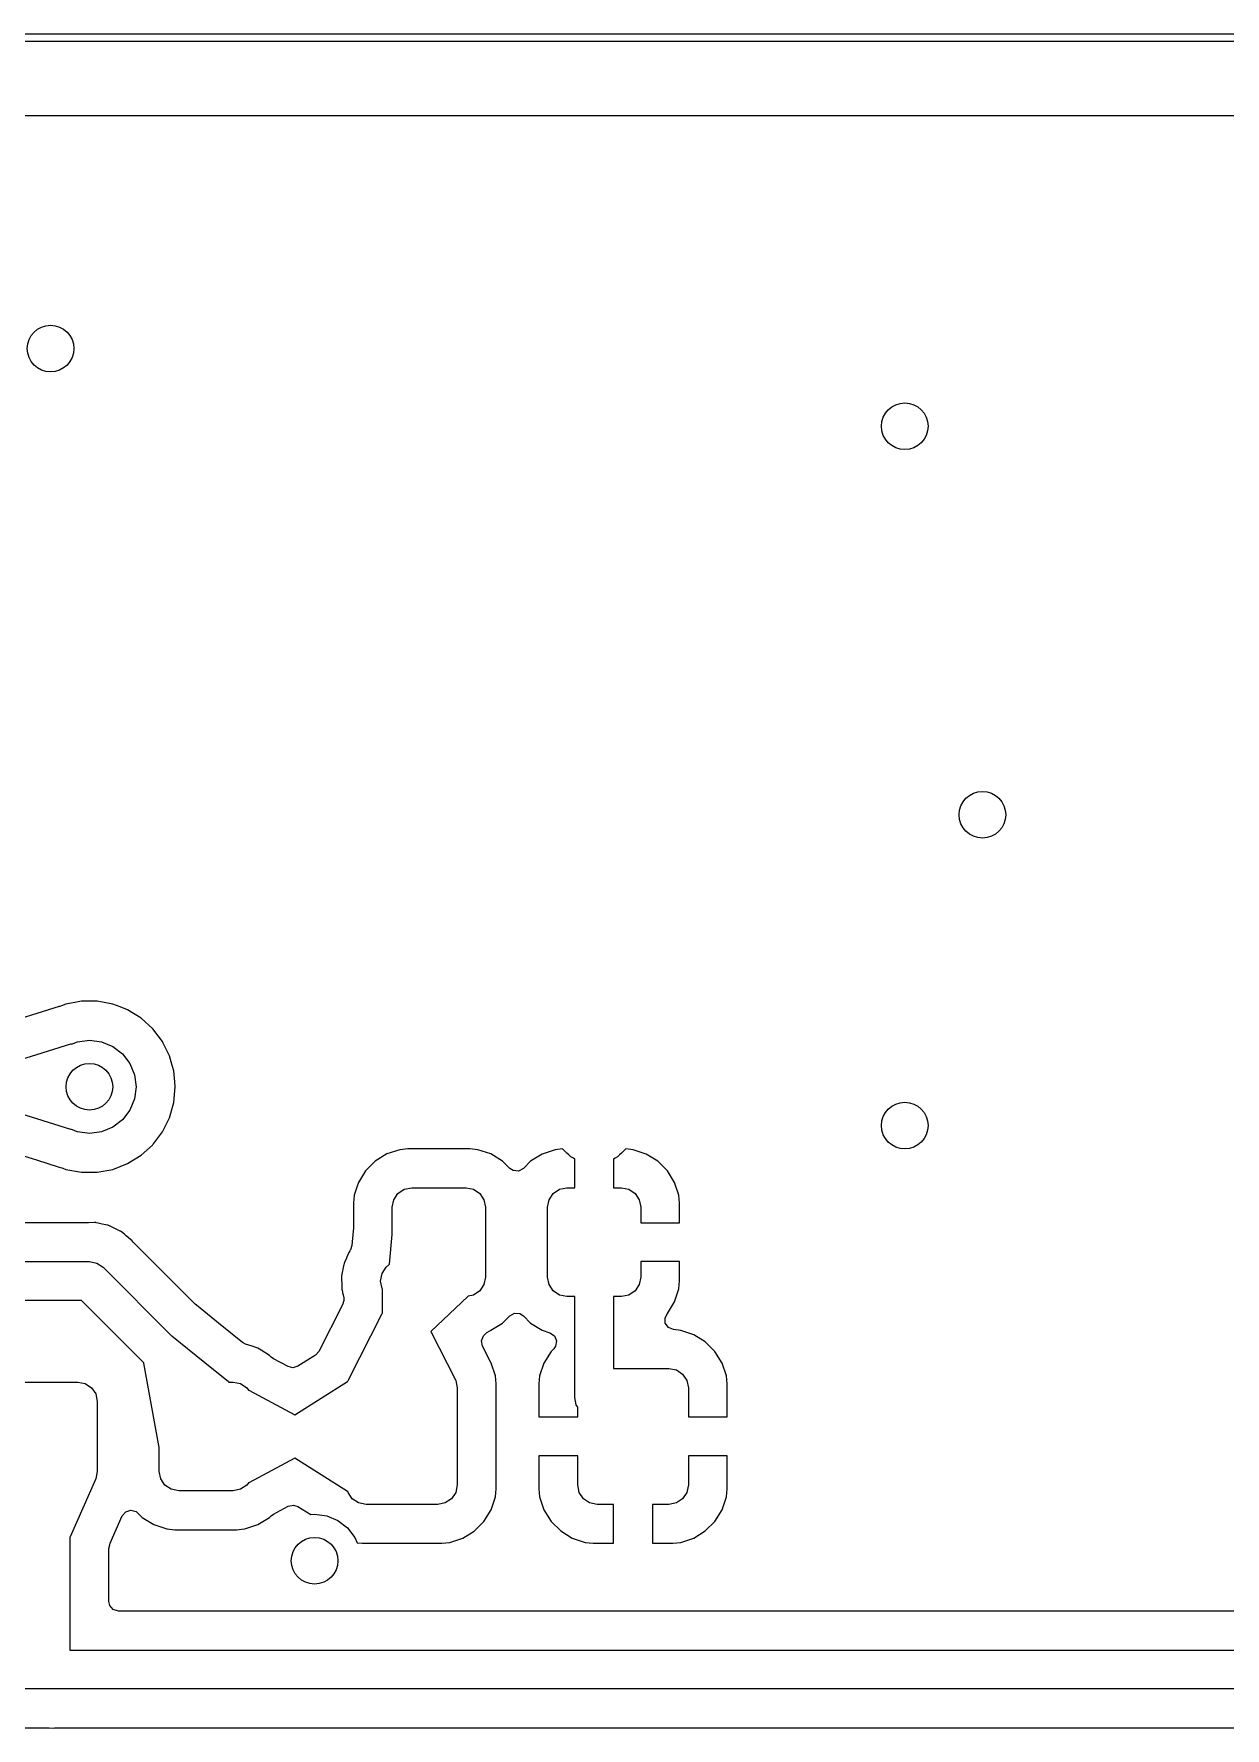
# Model space of a CAD drawing. Extents: x 1.18 to 9.06, y -3.74 to -1.97.
# Drawn here: x 6.173 to 6.777, y -2.825 to -1.967 of the extents above; entities that cross this region are included whole.
import ezdxf

# ---------------------------------------------------------------- set-up
doc = ezdxf.new("R2010")
doc.units = 0
doc.header["$MEASUREMENT"] = 0
doc.layers.add('BLACK', color=7, linetype='CONTINUOUS')

msp = doc.modelspace()

# ---------------------------------------------------------------- linework, layer by layer
at = {"layer": 'BLACK', "linetype": 'CONTINUOUS'}
for p, q in [((1.1811, -1.96654), (9.05512, -1.96654)), ((9.05315, -1.97047), (1.18307, -1.97047)), ((1.22535, -2.00787), (9.01087, -2.00787)), ((6.18539, -2.45931), (6.15058, -2.47023)), ((6.18572, -2.45926), (6.18539, -2.45931)), ((6.18539, -2.45931), (6.18539, -2.45931)), ((6.1867, -2.45899), (6.18572, -2.45926)), ((6.18888, -2.45815), (6.1867, -2.45899)), ((6.19338, -2.45731), (6.18888, -2.45815)), ((6.19677, -2.45667), (6.19338, -2.45731)), ((6.2048, -2.45667), (6.19677, -2.45667)), ((6.2127, -2.45815), (6.2048, -2.45667)), ((6.21634, -2.45956), (6.2127, -2.45815)), ((6.22018, -2.46105), (6.21634, -2.45956)), ((6.22701, -2.46528), (6.22018, -2.46105)), ((6.22018, -2.46105), (6.22018, -2.46105)), ((6.23294, -2.47069), (6.22701, -2.46528)), ((6.22701, -2.46528), (6.22701, -2.46528)), ((6.23778, -2.47709), (6.23294, -2.47069)), ((6.23294, -2.47069), (6.23294, -2.47069)), ((6.15387, -2.49006), (6.19135, -2.4783)), ((6.19135, -2.4783), (6.1917, -2.47833)), ((6.1917, -2.47833), (6.19175, -2.47839)), ((6.19175, -2.47839), (6.19467, -2.47718)), ((6.19467, -2.47718), (6.20079, -2.47638)), ((6.20079, -2.47638), (6.2069, -2.47718)), ((6.2069, -2.47718), (6.2126, -2.47954)), ((6.2126, -2.47954), (6.21749, -2.4833)), ((6.2382, -2.47793), (6.23778, -2.47709)), ((6.24075, -2.48304), (6.2382, -2.47793)), ((6.21749, -2.4833), (6.22124, -2.48819)), ((6.22124, -2.48819), (6.2236, -2.49389)), ((6.24136, -2.48428), (6.24075, -2.48304)), ((6.24276, -2.48918), (6.24136, -2.48428)), ((6.24356, -2.492), (6.24276, -2.48918)), ((6.2236, -2.49389), (6.22441, -2.5)), ((6.24407, -2.49756), (6.24356, -2.492)), ((6.2443, -2.5), (6.24407, -2.49756)), ((6.2236, -2.50611), (6.22124, -2.51181)), ((6.22441, -2.5), (6.2236, -2.50611)), ((6.24356, -2.508), (6.2443, -2.5)), ((6.19135, -2.5217), (6.15387, -2.50994)), ((6.22124, -2.51181), (6.21749, -2.5167)), ((6.24136, -2.51572), (6.24356, -2.508)), ((6.19166, -2.52168), (6.19135, -2.5217)), ((6.19174, -2.5216), (6.19166, -2.52168)), ((6.19467, -2.52282), (6.19174, -2.5216)), ((6.20079, -2.52362), (6.19467, -2.52282)), ((6.2069, -2.52282), (6.20079, -2.52362)), ((6.2126, -2.52046), (6.2069, -2.52282)), ((6.21749, -2.5167), (6.2126, -2.52046)), ((6.23329, -2.52885), (6.23778, -2.52291)), ((6.23778, -2.52291), (6.24136, -2.51572)), ((6.15058, -2.52977), (6.17399, -2.53711)), ((6.22701, -2.53472), (6.23269, -2.52955)), ((6.23269, -2.52955), (6.23294, -2.52931)), ((6.23294, -2.52931), (6.23329, -2.52885)), ((6.35816, -2.53189), (6.3516, -2.53406)), ((6.3622, -2.53148), (6.35816, -2.53189)), ((6.35816, -2.53189), (6.35816, -2.53189)), ((6.3937, -2.53148), (6.3622, -2.53148)), ((6.3622, -2.53148), (6.3622, -2.53148)), ((6.39775, -2.53189), (6.3937, -2.53148)), ((6.4043, -2.53406), (6.39775, -2.53189)), ((6.39775, -2.53189), (6.39775, -2.53189)), ((6.4369, -2.53191), (6.43035, -2.53408)), ((6.44069, -2.53152), (6.4369, -2.53191)), ((6.44277, -2.5336), (6.44069, -2.53152)), ((6.47269, -2.53152), (6.47061, -2.5336)), ((6.47648, -2.53191), (6.47269, -2.53152)), ((6.48304, -2.53408), (6.47648, -2.53191)), ((6.47648, -2.53191), (6.47648, -2.53191)), ((6.17399, -2.53711), (6.18539, -2.54069)), ((6.18539, -2.54069), (6.18678, -2.54108)), ((6.2127, -2.54185), (6.22018, -2.53895)), ((6.22018, -2.53895), (6.22701, -2.53472)), ((6.34572, -2.53769), (6.34084, -2.54257)), ((6.3516, -2.53406), (6.34572, -2.53769)), ((6.3516, -2.53406), (6.3516, -2.53406)), ((6.41018, -2.53769), (6.4043, -2.53406)), ((6.41388, -2.54139), (6.41018, -2.53769)), ((6.41018, -2.53769), (6.41018, -2.53769)), ((6.42447, -2.5377), (6.42079, -2.54139)), ((6.43035, -2.53408), (6.42447, -2.5377)), ((6.43035, -2.53408), (6.43035, -2.53408)), ((6.4439, -2.53445), (6.44277, -2.5336)), ((6.4449, -2.53544), (6.4439, -2.53445)), ((6.44613, -2.53612), (6.4449, -2.53544)), ((6.44685, -2.53666), (6.44613, -2.53612)), ((6.44685, -2.55118), (6.44685, -2.53666)), ((6.46725, -2.53612), (6.46654, -2.53666)), ((6.46654, -2.53666), (6.46654, -2.55118)), ((6.46849, -2.53544), (6.46725, -2.53612)), ((6.46949, -2.53445), (6.46849, -2.53544)), ((6.47061, -2.5336), (6.46949, -2.53445)), ((6.48891, -2.5377), (6.48304, -2.53408)), ((6.48304, -2.53408), (6.48304, -2.53408)), ((6.49379, -2.54258), (6.48891, -2.5377)), ((6.18678, -2.54108), (6.18678, -2.54109)), ((6.18678, -2.54109), (6.1873, -2.54124)), ((6.1873, -2.54124), (6.18888, -2.54185)), ((6.18888, -2.54185), (6.19677, -2.54333)), ((6.19677, -2.54333), (6.19677, -2.54333)), ((6.19677, -2.54333), (6.2048, -2.54333)), ((6.2048, -2.54333), (6.2127, -2.54185)), ((6.2048, -2.54333), (6.2048, -2.54333)), ((6.33721, -2.54845), (6.33638, -2.55095)), ((6.34084, -2.54257), (6.33721, -2.54845)), ((6.33721, -2.54845), (6.33721, -2.54845)), ((6.41563, -2.54251), (6.41388, -2.54139)), ((6.41837, -2.54271), (6.41563, -2.54251)), ((6.42079, -2.54139), (6.41837, -2.54271)), ((6.49742, -2.54846), (6.49379, -2.54258)), ((6.49959, -2.55501), (6.49742, -2.54846)), ((6.49742, -2.54846), (6.49742, -2.54846)), ((6.33504, -2.55501), (6.33463, -2.55905)), ((6.33638, -2.55095), (6.33504, -2.55501)), ((6.33504, -2.55501), (6.33504, -2.55501)), ((6.33504, -2.55501), (6.33504, -2.55501)), ((6.35433, -2.56102), (6.35508, -2.55726)), ((6.35508, -2.55726), (6.35721, -2.55406)), ((6.35721, -2.55406), (6.36041, -2.55193)), ((6.36041, -2.55193), (6.36417, -2.55118)), ((6.36417, -2.55118), (6.39173, -2.55118)), ((6.39173, -2.55118), (6.3955, -2.55193)), ((6.3955, -2.55193), (6.39869, -2.55406)), ((6.39869, -2.55406), (6.40083, -2.55726)), ((6.40083, -2.55726), (6.40157, -2.56102)), ((6.43307, -2.56102), (6.43382, -2.55726)), ((6.43382, -2.55726), (6.43595, -2.55406)), ((6.43595, -2.55406), (6.43915, -2.55193)), ((6.43915, -2.55193), (6.44291, -2.55118)), ((6.44291, -2.55118), (6.44685, -2.55118)), ((6.46654, -2.55118), (6.47047, -2.55118)), ((6.47047, -2.55118), (6.47424, -2.55193)), ((6.47424, -2.55193), (6.47743, -2.55406)), ((6.47743, -2.55406), (6.47957, -2.55726)), ((6.47957, -2.55726), (6.48031, -2.56102)), ((6.5, -2.55906), (6.49959, -2.55501)), ((6.33463, -2.55905), (6.33463, -2.57185)), ((6.35433, -2.57482), (6.35433, -2.56102)), ((6.40157, -2.56102), (6.40157, -2.59646)), ((6.43307, -2.59646), (6.43307, -2.56102)), ((6.48031, -2.56102), (6.48031, -2.5689)), ((6.5, -2.5689), (6.5, -2.55906)), ((6.5, -2.55906), (6.5, -2.55906)), ((6.20036, -2.56888), (5.96707, -2.56888)), ((6.20338, -2.56879), (6.20036, -2.56888)), ((6.20366, -2.56881), (6.20338, -2.56879)), ((6.20396, -2.56884), (6.20366, -2.56881)), ((6.20366, -2.56881), (6.20366, -2.56881)), ((6.20424, -2.56888), (6.20396, -2.56884)), ((6.20396, -2.56884), (6.20396, -2.56884)), ((6.20523, -2.56911), (6.20424, -2.56888)), ((6.20718, -2.56958), (6.20523, -2.56911)), ((6.20905, -2.56996), (6.20718, -2.56958)), ((6.21014, -2.57019), (6.20905, -2.56996)), ((6.21041, -2.57028), (6.21014, -2.57019)), ((6.21042, -2.57027), (6.21041, -2.57028)), ((6.2107, -2.57037), (6.21042, -2.57027)), ((6.21096, -2.57047), (6.21069, -2.57037)), ((6.21069, -2.57037), (6.2107, -2.57037)), ((6.21128, -2.57063), (6.21096, -2.57047)), ((6.21096, -2.57047), (6.21096, -2.57047)), ((6.21096, -2.57047), (6.21096, -2.57047)), ((6.21366, -2.57183), (6.21128, -2.57063)), ((6.21477, -2.57235), (6.21366, -2.57183)), ((6.2164, -2.57311), (6.21477, -2.57235)), ((6.21665, -2.57326), (6.2164, -2.57311)), ((6.2164, -2.57311), (6.2164, -2.57311)), ((6.2164, -2.57311), (6.2164, -2.57311)), ((6.2169, -2.57341), (6.21665, -2.57325)), ((6.21665, -2.57325), (6.21665, -2.57326)), ((6.21713, -2.57357), (6.2169, -2.57341)), ((6.2169, -2.57341), (6.2169, -2.57341)), ((6.21854, -2.57475), (6.21713, -2.57357)), ((6.21713, -2.57357), (6.21713, -2.57357)), ((6.21713, -2.57357), (6.21713, -2.57357)), ((6.21945, -2.57551), (6.21854, -2.57475)), ((6.33447, -2.5731), (6.33379, -2.58046)), ((6.33449, -2.57298), (6.33447, -2.57309)), ((6.33447, -2.57309), (6.33447, -2.5731)), ((6.33463, -2.57185), (6.33449, -2.57298)), ((6.35292, -2.58985), (6.35428, -2.57491)), ((6.35428, -2.57491), (6.35433, -2.57482)), ((6.48031, -2.5689), (6.5, -2.5689)), ((6.22046, -2.57632), (6.21945, -2.57551)), ((6.22058, -2.57643), (6.22046, -2.57632)), ((6.22069, -2.57655), (6.22058, -2.57643)), ((6.22085, -2.57669), (6.22069, -2.57655)), ((6.22226, -2.57787), (6.22085, -2.57669)), ((6.22243, -2.57801), (6.22226, -2.57787)), ((6.22252, -2.57814), (6.22243, -2.57801)), ((6.22299, -2.57877), (6.22252, -2.57814)), ((6.22345, -2.57931), (6.22299, -2.57877)), ((6.25416, -2.61001), (6.22345, -2.57931)), ((6.33276, -2.58321), (6.33234, -2.58394)), ((6.33295, -2.58281), (6.33276, -2.58321)), ((6.33309, -2.58258), (6.33295, -2.58281)), ((6.33379, -2.58046), (6.33309, -2.58258)), ((5.96457, -2.58858), (6.20079, -2.58858)), ((6.20079, -2.58858), (6.20455, -2.58933)), ((6.20455, -2.58933), (6.20775, -2.59147)), ((6.20775, -2.59147), (6.24245, -2.62617)), ((6.32953, -2.59073), (6.32917, -2.59322)), ((6.3297, -2.59032), (6.32953, -2.59073)), ((6.32953, -2.59073), (6.32953, -2.59073)), ((6.32994, -2.5895), (6.3297, -2.59032)), ((6.33003, -2.58907), (6.32994, -2.5895)), ((6.3311, -2.58678), (6.33003, -2.58907)), ((6.33003, -2.58907), (6.33003, -2.58907)), ((6.33115, -2.58665), (6.3311, -2.58678)), ((6.33208, -2.58431), (6.33115, -2.58665)), ((6.33234, -2.58394), (6.33208, -2.58431)), ((6.34917, -2.59466), (6.35131, -2.59147)), ((6.35131, -2.59147), (6.35292, -2.58985)), ((6.5, -2.58858), (6.48031, -2.58858)), ((6.48031, -2.58858), (6.48031, -2.59646)), ((6.5, -2.59842), (6.5, -2.58858)), ((6.3286, -2.59712), (6.32853, -2.59756)), ((6.32853, -2.59756), (6.32853, -2.59756)), ((6.32853, -2.59756), (6.32875, -2.60007)), ((6.32865, -2.59627), (6.3286, -2.59712)), ((6.32914, -2.59336), (6.32863, -2.59583)), ((6.32863, -2.59583), (6.32863, -2.59583)), ((6.32863, -2.59583), (6.32865, -2.59627)), ((6.32875, -2.60007), (6.32876, -2.60021)), ((6.32876, -2.60021), (6.32883, -2.60274)), ((6.32917, -2.59322), (6.32914, -2.59336)), ((6.34843, -2.59843), (6.34917, -2.59466)), ((6.34917, -2.60219), (6.34843, -2.59843)), ((6.40083, -2.60022), (6.39869, -2.60342)), ((6.40157, -2.59646), (6.40083, -2.60022)), ((6.43382, -2.60022), (6.43307, -2.59646)), ((6.43595, -2.60342), (6.43382, -2.60022)), ((6.47957, -2.60022), (6.47743, -2.60342)), ((6.48031, -2.59646), (6.47957, -2.60022)), ((6.49959, -2.60247), (6.5, -2.59842)), ((6.5, -2.59842), (6.5, -2.59842)), ((6.19671, -2.60827), (5.98391, -2.60827)), ((6.22838, -2.63994), (6.19671, -2.60827)), ((6.32883, -2.60274), (6.32883, -2.60274)), ((6.32883, -2.60274), (6.32895, -2.60316)), ((6.32895, -2.60316), (6.3291, -2.604)), ((6.3291, -2.604), (6.32913, -2.60444)), ((6.32913, -2.60444), (6.32913, -2.60444)), ((6.32913, -2.60444), (6.32946, -2.60542)), ((6.3297, -2.60831), (6.32917, -2.61053)), ((6.32946, -2.60542), (6.3297, -2.60695)), ((6.3297, -2.60695), (6.3297, -2.60831)), ((6.34941, -2.60254), (6.34917, -2.60219)), ((6.34941, -2.61481), (6.34941, -2.60254)), ((6.39263, -2.60631), (6.37384, -2.62395)), ((6.39276, -2.60611), (6.39263, -2.60631)), ((6.3955, -2.60555), (6.39276, -2.60609)), ((6.39276, -2.60609), (6.39276, -2.60611)), ((6.39869, -2.60342), (6.3955, -2.60555)), ((6.43915, -2.60555), (6.43595, -2.60342)), ((6.44291, -2.6063), (6.43915, -2.60555)), ((6.44685, -2.6063), (6.44291, -2.6063)), ((6.44685, -2.65748), (6.44685, -2.6063)), ((6.47047, -2.6063), (6.46654, -2.6063)), ((6.46654, -2.6063), (6.46654, -2.64272)), ((6.47424, -2.60555), (6.47047, -2.6063)), ((6.47743, -2.60342), (6.47424, -2.60555)), ((6.49379, -2.6149), (6.49742, -2.60902)), ((6.49742, -2.60902), (6.49959, -2.60247)), ((6.49742, -2.60902), (6.49742, -2.60902)), ((6.49959, -2.60247), (6.49959, -2.60247)), ((6.25441, -2.61023), (6.25416, -2.61001)), ((6.25504, -2.61071), (6.25441, -2.61023)), ((6.2663, -2.61979), (6.25504, -2.61071)), ((6.32917, -2.61053), (6.3171, -2.63412)), ((6.3321, -2.6485), (6.34928, -2.61492)), ((6.34928, -2.61492), (6.34941, -2.61481)), ((6.41018, -2.61979), (6.41388, -2.61609)), ((6.41388, -2.61609), (6.4163, -2.61477)), ((6.4163, -2.61477), (6.41904, -2.61497)), ((6.41904, -2.61497), (6.42079, -2.61609)), ((6.42079, -2.61609), (6.42447, -2.61978)), ((6.49265, -2.61703), (6.49369, -2.61518)), ((6.49276, -2.61977), (6.49265, -2.61703)), ((6.49362, -2.61512), (6.49379, -2.6149)), ((6.49369, -2.61518), (6.49362, -2.61512)), ((6.24245, -2.62617), (6.24255, -2.6262)), ((6.24255, -2.6262), (6.25927, -2.63969)), ((6.27846, -2.6296), (6.2663, -2.61979)), ((6.37384, -2.62395), (6.3864, -2.6485)), ((6.39954, -2.62878), (6.40057, -2.62623)), ((6.40057, -2.62623), (6.40106, -2.6257)), ((6.40106, -2.6257), (6.40226, -2.62457)), ((6.40226, -2.62457), (6.40406, -2.6235)), ((6.40406, -2.6235), (6.4043, -2.62342)), ((6.4043, -2.62342), (6.41018, -2.61979)), ((6.42447, -2.61978), (6.43035, -2.6234)), ((6.43035, -2.6234), (6.43035, -2.6234)), ((6.43035, -2.6234), (6.43427, -2.6247)), ((6.43427, -2.6247), (6.43653, -2.62626)), ((6.43653, -2.62626), (6.43759, -2.6288)), ((6.49434, -2.62203), (6.49276, -2.61977)), ((6.49689, -2.62307), (6.49434, -2.62203)), ((6.5006, -2.62344), (6.49689, -2.62307)), ((6.50715, -2.62562), (6.5006, -2.62344)), ((6.5006, -2.62344), (6.5006, -2.62344)), ((6.51303, -2.62924), (6.50715, -2.62562)), ((6.50715, -2.62562), (6.50715, -2.62562)), ((6.27999, -2.63043), (6.27846, -2.6296)), ((6.28325, -2.63151), (6.27999, -2.63043)), ((6.28619, -2.63249), (6.28325, -2.63151)), ((6.28792, -2.63355), (6.28619, -2.63249)), ((6.28619, -2.63249), (6.28619, -2.63249)), ((6.28619, -2.63249), (6.28619, -2.63249)), ((6.29207, -2.63611), (6.28792, -2.63355)), ((6.3171, -2.63412), (6.31537, -2.63602)), ((6.40005, -2.63148), (6.39954, -2.62878)), ((6.40412, -2.63944), (6.40005, -2.63148)), ((6.43485, -2.63412), (6.43123, -2.64)), ((6.43619, -2.63278), (6.43485, -2.63412)), ((6.4371, -2.63151), (6.43619, -2.63278)), ((6.43759, -2.6288), (6.4371, -2.63151)), ((6.51791, -2.63412), (6.51303, -2.62924)), ((6.52153, -2.64), (6.51791, -2.63412)), ((6.22835, -2.6401), (6.22838, -2.63994)), ((6.23512, -2.67723), (6.22835, -2.6401)), ((6.25927, -2.63969), (6.2713, -2.64939)), ((6.29291, -2.63695), (6.29207, -2.63611)), ((6.29207, -2.63611), (6.29207, -2.63611)), ((6.29406, -2.6378), (6.29291, -2.63695)), ((6.30159, -2.64182), (6.29406, -2.6378)), ((6.30385, -2.6424), (6.30159, -2.64182)), ((6.3065, -2.64164), (6.30385, -2.6424)), ((6.31537, -2.63602), (6.3065, -2.64164)), ((6.4042, -2.63959), (6.40412, -2.63944)), ((6.40421, -2.63959), (6.4042, -2.63959)), ((6.4044, -2.63996), (6.40421, -2.63959)), ((6.40442, -2.63999), (6.4044, -2.63996)), ((6.40659, -2.64654), (6.40442, -2.63999)), ((6.43123, -2.64), (6.42905, -2.64655)), ((6.43123, -2.64), (6.43123, -2.64)), ((6.46654, -2.64272), (6.49459, -2.64272)), ((6.49459, -2.64272), (6.49835, -2.64347)), ((6.49835, -2.64347), (6.50155, -2.6456)), ((6.5237, -2.64655), (6.52153, -2.64)), ((6.52153, -2.64), (6.52153, -2.64)), ((6.16732, -2.64961), (6.19488, -2.64961)), ((6.19488, -2.64961), (6.19865, -2.65036)), ((6.19865, -2.65036), (6.20184, -2.65249)), ((6.20184, -2.65249), (6.20398, -2.65568)), ((6.2713, -2.64939), (6.27142, -2.64961)), ((6.27142, -2.64961), (6.27362, -2.64961)), ((6.27362, -2.64961), (6.27739, -2.65036)), ((6.27739, -2.65036), (6.28058, -2.65249)), ((6.28058, -2.65249), (6.28136, -2.65366)), ((6.30495, -2.66618), (6.33157, -2.64931)), ((6.33157, -2.64931), (6.33186, -2.64926)), ((6.33186, -2.64926), (6.33195, -2.64879)), ((6.33195, -2.64879), (6.33207, -2.64861)), ((6.33207, -2.64861), (6.3321, -2.6485)), ((6.3864, -2.6485), (6.38641, -2.64858)), ((6.38641, -2.64858), (6.38655, -2.64879)), ((6.38655, -2.64879), (6.3873, -2.65256)), ((6.3873, -2.65256), (6.3873, -2.70177)), ((6.40701, -2.65059), (6.40659, -2.64654)), ((6.40701, -2.68701), (6.40701, -2.65059)), ((6.42905, -2.64655), (6.42864, -2.65059)), ((6.42864, -2.65059), (6.42864, -2.66732)), ((6.42905, -2.64655), (6.42905, -2.64655)), ((6.50155, -2.6456), (6.50368, -2.64879)), ((6.50368, -2.64879), (6.50443, -2.65256)), ((6.50443, -2.65256), (6.50443, -2.66732)), ((6.52411, -2.65059), (6.5237, -2.64655)), ((6.5237, -2.64655), (6.5237, -2.64655)), ((6.52411, -2.66732), (6.52411, -2.65059)), ((6.52411, -2.65059), (6.52411, -2.65059)), ((6.20398, -2.65568), (6.20472, -2.65945)), ((6.20472, -2.65945), (6.20472, -2.69488)), ((6.28136, -2.65366), (6.28136, -2.65366)), ((6.28136, -2.65366), (6.2816, -2.65371)), ((6.2816, -2.65371), (6.30495, -2.66618)), ((6.4476, -2.66125), (6.44685, -2.65748)), ((6.42864, -2.66732), (6.44833, -2.66732)), ((6.44833, -2.66234), (6.4476, -2.66125)), ((6.44833, -2.66732), (6.44833, -2.66234)), ((6.50443, -2.66732), (6.52411, -2.66732)), ((6.23613, -2.68278), (6.23512, -2.67723)), ((6.23614, -2.68281), (6.23613, -2.68278)), ((6.23622, -2.68292), (6.23614, -2.68281)), ((6.23622, -2.69488), (6.23622, -2.68292)), ((6.20472, -2.69488), (6.20398, -2.69865)), ((6.23697, -2.69865), (6.23622, -2.69488)), ((6.30495, -2.68815), (6.2816, -2.70062)), ((6.33157, -2.70502), (6.30495, -2.68815)), ((6.40701, -2.70374), (6.40701, -2.68701)), ((6.44833, -2.68701), (6.42864, -2.68701)), ((6.42864, -2.68701), (6.42864, -2.70374)), ((6.44833, -2.70177), (6.44833, -2.68701)), ((6.52411, -2.68701), (6.50443, -2.68701)), ((6.50443, -2.68701), (6.50443, -2.70177)), ((6.52411, -2.70374), (6.52411, -2.68701)), ((6.20384, -2.69895), (6.19107, -2.72807)), ((6.20387, -2.6988), (6.20384, -2.69895)), ((6.20398, -2.69865), (6.20387, -2.6988)), ((6.2391, -2.70184), (6.23697, -2.69865)), ((6.2423, -2.70398), (6.2391, -2.70184)), ((6.24606, -2.70472), (6.2423, -2.70398)), ((6.27739, -2.70398), (6.27362, -2.70472)), ((6.28058, -2.70184), (6.27739, -2.70398)), ((6.28138, -2.70064), (6.28058, -2.70184)), ((6.2816, -2.70062), (6.28138, -2.70064)), ((6.3873, -2.70177), (6.38655, -2.70554)), ((6.40659, -2.70779), (6.40701, -2.70374)), ((6.42864, -2.70374), (6.42905, -2.70778)), ((6.44908, -2.70554), (6.44833, -2.70177)), ((6.50443, -2.70177), (6.50368, -2.70554)), ((6.5237, -2.70778), (6.52411, -2.70374)), ((6.52411, -2.70374), (6.52411, -2.70374)), ((6.27362, -2.70472), (6.24606, -2.70472)), ((6.29406, -2.71653), (6.30159, -2.71251)), ((6.30159, -2.71251), (6.30428, -2.71195)), ((6.30428, -2.71195), (6.3065, -2.71269)), ((6.33182, -2.70509), (6.33157, -2.70502)), ((6.33186, -2.70507), (6.33182, -2.70509)), ((6.33195, -2.70554), (6.33186, -2.70507)), ((6.33408, -2.70873), (6.33195, -2.70554)), ((6.33728, -2.71086), (6.33408, -2.70873)), ((6.34104, -2.71161), (6.33728, -2.71086)), ((6.37746, -2.71161), (6.34104, -2.71161)), ((6.38123, -2.71086), (6.37746, -2.71161)), ((6.38442, -2.70873), (6.38123, -2.71086)), ((6.38655, -2.70554), (6.38442, -2.70873)), ((6.40442, -2.71434), (6.40659, -2.70779)), ((6.42905, -2.70778), (6.42905, -2.70778)), ((6.42905, -2.70778), (6.43123, -2.71434)), ((6.45121, -2.70873), (6.44908, -2.70554)), ((6.4544, -2.71086), (6.45121, -2.70873)), ((6.45817, -2.71161), (6.4544, -2.71086)), ((6.46654, -2.71161), (6.45817, -2.71161)), ((6.46654, -2.7313), (6.46654, -2.71161)), ((6.49459, -2.71161), (6.48622, -2.71161)), ((6.48622, -2.71161), (6.48622, -2.7313)), ((6.49835, -2.71086), (6.49459, -2.71161)), ((6.50155, -2.70873), (6.49835, -2.71086)), ((6.50368, -2.70554), (6.50155, -2.70873)), ((6.52153, -2.71434), (6.5237, -2.70778)), ((6.5237, -2.70778), (6.5237, -2.70778)), ((6.21138, -2.7313), (6.21745, -2.71747)), ((6.21745, -2.71747), (6.21922, -2.71536)), ((6.21922, -2.71536), (6.22185, -2.71455)), ((6.22185, -2.71455), (6.2245, -2.71528)), ((6.2245, -2.71528), (6.22537, -2.71598)), ((6.22537, -2.71598), (6.22761, -2.71822)), ((6.22761, -2.71822), (6.23349, -2.72184)), ((6.28619, -2.72184), (6.29207, -2.71822)), ((6.29207, -2.71822), (6.29291, -2.71738)), ((6.29291, -2.71738), (6.29406, -2.71653)), ((6.3065, -2.71269), (6.31298, -2.7168)), ((6.31298, -2.7168), (6.31496, -2.71654)), ((6.31496, -2.71654), (6.32107, -2.71734)), ((6.32107, -2.71734), (6.32677, -2.7197)), ((6.32677, -2.7197), (6.33166, -2.72345)), ((6.39591, -2.72511), (6.4008, -2.72022)), ((6.4008, -2.72022), (6.40442, -2.71434)), ((6.43123, -2.71434), (6.43123, -2.71434)), ((6.43123, -2.71434), (6.43485, -2.72021)), ((6.43485, -2.72021), (6.43973, -2.72509)), ((6.51303, -2.72509), (6.51791, -2.72021)), ((6.51791, -2.72021), (6.52153, -2.71434)), ((6.52153, -2.71434), (6.52153, -2.71434)), ((6.19107, -2.72807), (6.19094, -2.72819)), ((6.19094, -2.72819), (6.19094, -2.78543)), ((6.23349, -2.72184), (6.24005, -2.72402)), ((6.24005, -2.72402), (6.24409, -2.72443)), ((6.24409, -2.72443), (6.27559, -2.72443)), ((6.27559, -2.72443), (6.27781, -2.7242)), ((6.27559, -2.72443), (6.27559, -2.72443)), ((6.27559, -2.72443), (6.27559, -2.72443)), ((6.27781, -2.7242), (6.27964, -2.72402)), ((6.27964, -2.72402), (6.28619, -2.72184)), ((6.33166, -2.72345), (6.33542, -2.72835)), ((6.33542, -2.72835), (6.33654, -2.73106)), ((6.38348, -2.73091), (6.39003, -2.72873)), ((6.39003, -2.72873), (6.39591, -2.72511)), ((6.43973, -2.72509), (6.44561, -2.72871)), ((6.44561, -2.72871), (6.44561, -2.72871)), ((6.44561, -2.72871), (6.45216, -2.73089)), ((6.5006, -2.73089), (6.50715, -2.72871)), ((6.50715, -2.72871), (6.51303, -2.72509)), ((6.50715, -2.72871), (6.50715, -2.72871)), ((6.21065, -2.73399), (6.21106, -2.73203)), ((6.21065, -2.76085), (6.21065, -2.73399)), ((6.21106, -2.73203), (6.21138, -2.7313)), ((6.33654, -2.73106), (6.33907, -2.73132)), ((6.33907, -2.73132), (6.33907, -2.73132)), ((6.33907, -2.73132), (6.37943, -2.73132)), ((6.37943, -2.73132), (6.38348, -2.73091)), ((6.37943, -2.73132), (6.37943, -2.73132)), ((6.45216, -2.73089), (6.45216, -2.73089)), ((6.45216, -2.73089), (6.4562, -2.7313)), ((6.4562, -2.7313), (6.4562, -2.7313)), ((6.4562, -2.7313), (6.46654, -2.7313)), ((6.48622, -2.7313), (6.49655, -2.7313)), ((6.49655, -2.7313), (6.5006, -2.73089)), ((6.49655, -2.7313), (6.49655, -2.7313)), ((6.5006, -2.73089), (6.5006, -2.73089)), ((6.21109, -2.76287), (6.21065, -2.76085)), ((6.21289, -2.76495), (6.21109, -2.76287)), ((6.21553, -2.76573), (6.21289, -2.76495)), ((6.79676, -2.76573), (6.21553, -2.76573)), ((6.19094, -2.78543), (6.80695, -2.78543)), ((6.1811, -2.80512), (5.23622, -2.80512)), ((6.81102, -2.80512), (6.1811, -2.80512)), ((5.23665, -2.82482), (6.18017, -2.82482)), ((6.18017, -2.82482), (6.18031, -2.82483)), ((6.18031, -2.82483), (6.18283, -2.82497)), ((6.18283, -2.82497), (6.18327, -2.8249)), ((6.18327, -2.8249), (6.18411, -2.82482)), ((6.18411, -2.82482), (6.80852, -2.82482))]:
    msp.add_line(p, q, dxfattribs=at)
at = {"layer": 'BLACK'}
for centre in [(6.1811, -2.12598), (6.61417, -2.16535), (6.65354, -2.3622), (6.20079, -2.5), (6.61417, -2.51969), (6.31496, -2.74016)]:
    msp.add_circle(centre, 0.01181, dxfattribs=at)

doc.saveas('drawing.dxf')
